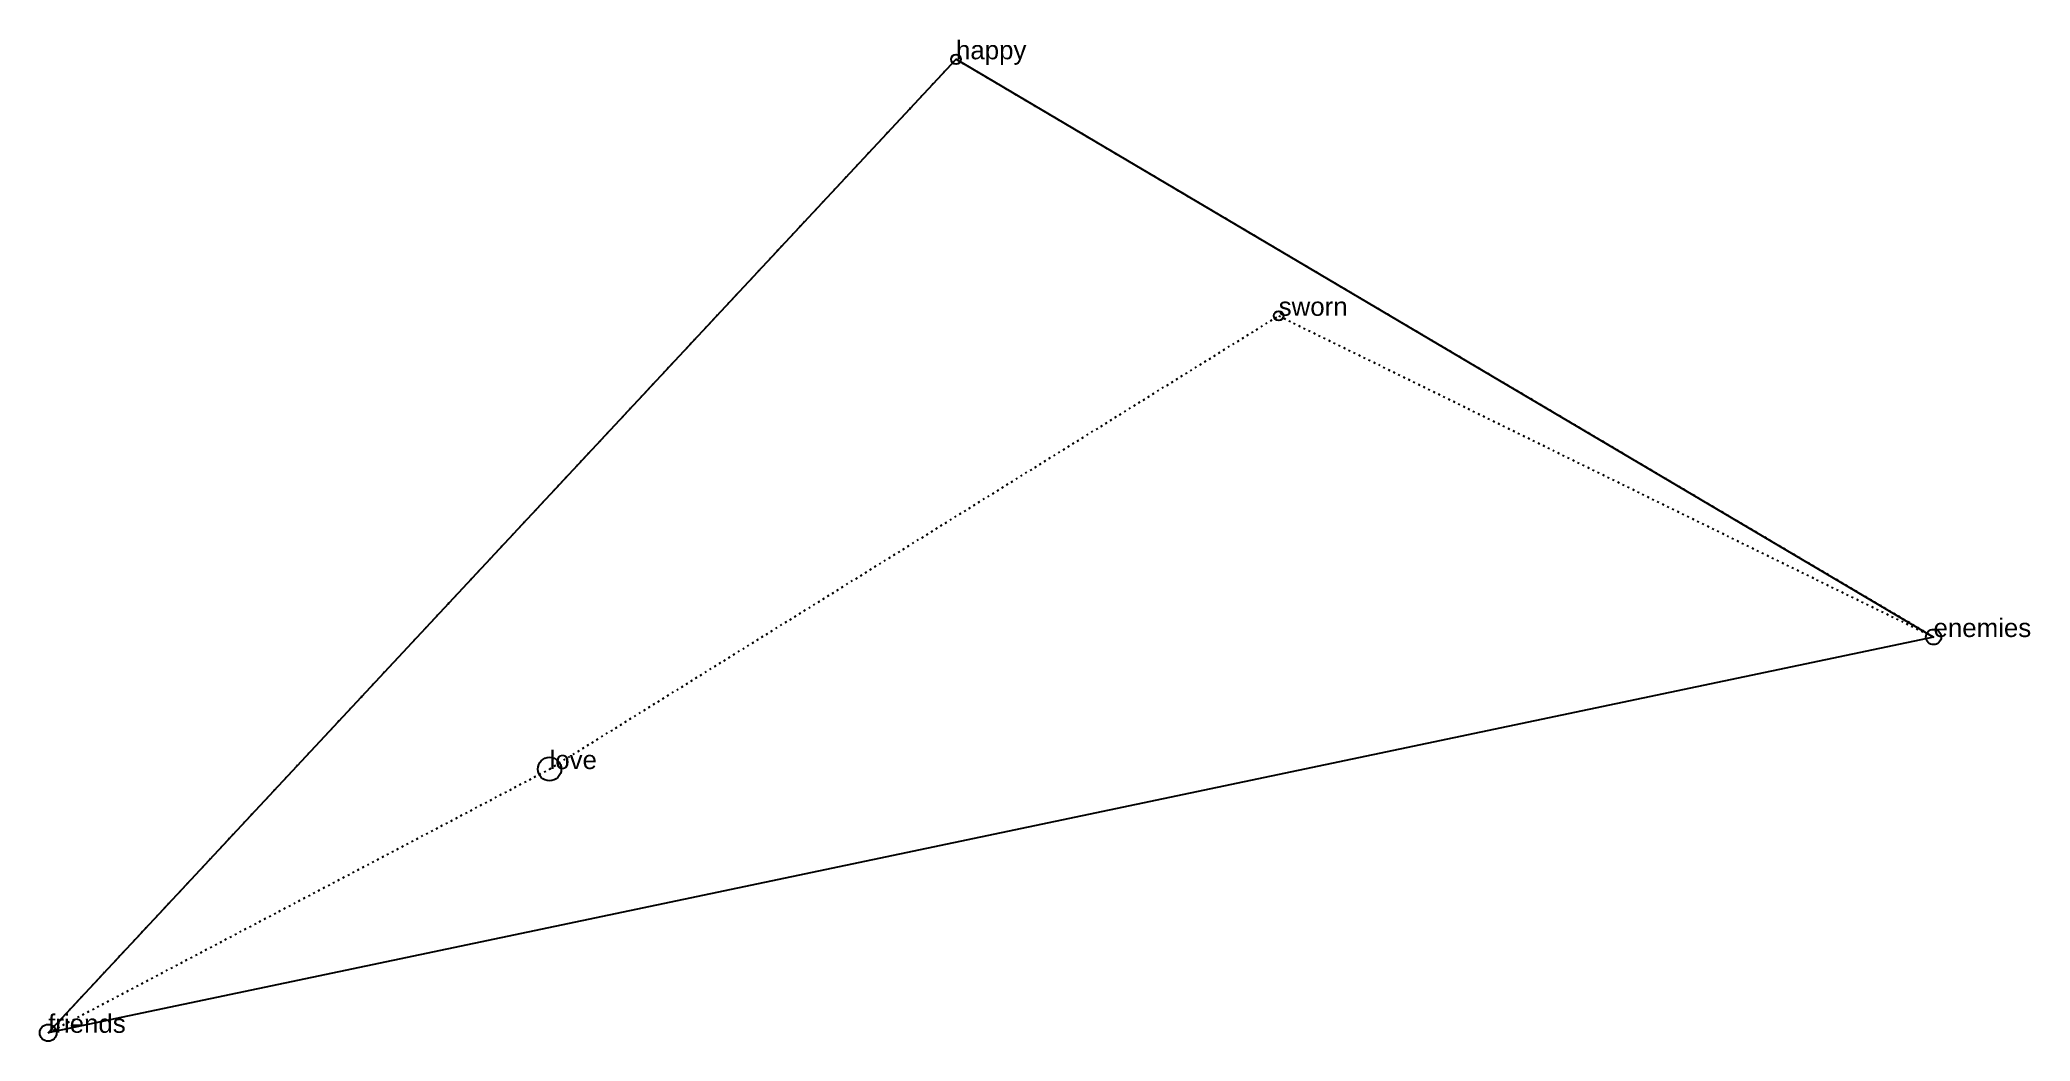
# Model space of a CAD drawing. Extents: x -56 to 52, y -16 to 39.
import ezdxf

# ---------------------------------------------------------------- set-up
doc = ezdxf.new("R2010")
doc.units = 0
doc.linetypes.add('DOT', pattern=[0.2, 0, -0.2])
doc.layers.add('TEXT', color=1, linetype='CONTINUOUS')
doc.styles.get("Standard").update_dxf_attribs({"font": 'arial.ttf'})

msp = doc.modelspace()

# ---------------------------------------------------------------- linework, layer by layer
for centre, radius in [((-6.17, 37.54), 0.259), ((11.28, 23.67), 0.259), ((46.69, 6.3), 0.413), ((-28.15, -0.84), 0.635), ((-55.26, -15.1), 0.456)]:
    msp.add_circle(centre, radius)
at = {"layer": 'INTERNAL', "linetype": 'DOT'}
msp.add_polyline3d([(-6.17, 37.54, 0), (-55.26, -15.1, 0), (-28.15, -0.84, 0), (11.28, 23.67, 0), (46.69, 6.3, 0), (-6.17, 37.54, 0)], close=True, dxfattribs=at)
at = {"layer": 'OUTLINE', "linetype": 'CONTINUOUS'}
msp.add_polyline3d([(-55.26, -15.1, 0), (-6.17, 37.54, 0), (46.69, 6.3, 0), (-55.26, -15.1, 0)], close=True, dxfattribs=at)

# ---------------------------------------------------------------- texts
at = {"layer": 'TEXT'}
for s, p in [('happy', (-6.17, 37.54)), ('sworn', (11.28, 23.67)), ('enemies', (46.69, 6.3)), ('love', (-28.15, -0.84)), ('friends', (-55.26, -15.1))]:
    msp.add_text(s, height=1, dxfattribs=at).set_placement(p)

doc.saveas('drawing.dxf')
